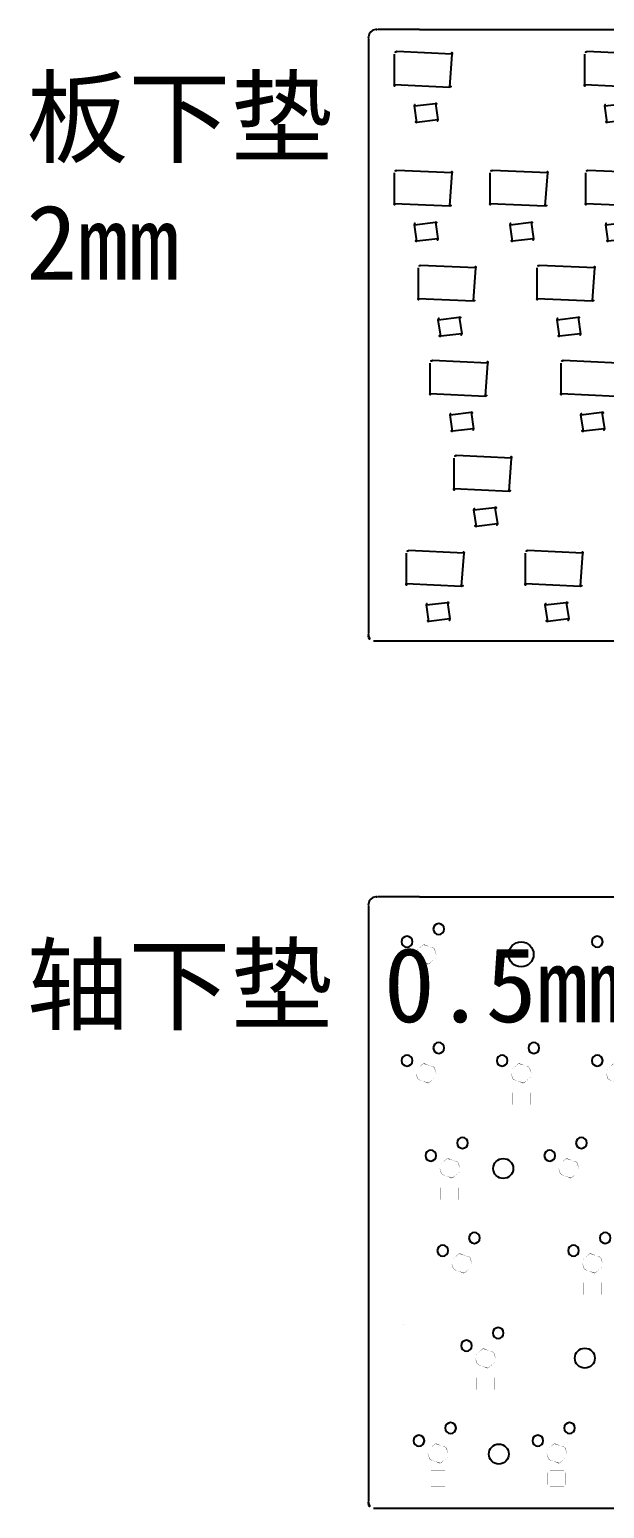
# Model space of a CAD drawing. Header units: millimetres. Extents: x 1963163760 to 1963164260, y 1135949646 to 1135950337.
# Drawn here: x 1963163759.7 to 1963163874.8, y 1135950041 to 1135950337.4 of the extents above; entities that cross this region are included whole.
import ezdxf

# ---------------------------------------------------------------- set-up
doc = ezdxf.new("R2010")
doc.units = ezdxf.units.MM
doc.styles.get("Standard").update_dxf_attribs({"font": 'arial.ttf'})

# ---------------------------------------------------------------- blocks, each defined once
blk = doc.blocks.new('*U8')
for points in [[(1.447802782058716, 5.334023237228394, 1), (3.632207155227661, 5.334023237228394, 1)], [(1.447802782058716, 5.334023237228394, 1), (3.632207155227661, 5.334023237228394, 1)], [(1.447802782058716, 5.334023237228394, 1), (3.632207155227661, 5.334023237228394, 1)], [(1.447802782058716, 5.334023237228394, 1), (3.632207155227661, 5.334023237228394, 1)], [(1.447802782058716, 5.334023237228394, 1), (3.632207155227661, 5.334023237228394, 1)], [(-4.902209758758545, 2.794018268585205, 1), (-2.7178053855896, 2.794018268585205, 1)], [(-4.902209758758545, 2.794018268585205, 1), (-2.7178053855896, 2.794018268585205, 1)], [(-4.902209758758545, 2.794018268585205, 1), (-2.7178053855896, 2.794018268585205, 1)], [(-4.902209758758545, 2.794018268585205, 1), (-2.7178053855896, 2.794018268585205, 1)], [(-4.902209758758545, 2.794018268585205, 1), (-2.7178053855896, 2.794018268585205, 1)]]:
    blk.add_lwpolyline(points, format="xyb", close=True)
at = {"const_width": 0.0254000508001016}
for points in [[(-5.930022954940796, 0.2540132999420166, 1), (-4.229997396469116, 0.2540132999420166), (-4.229997396469116, 0.2540132999420166, 1), (-5.930022954940796, 0.2540132999420166)], [(4.229997396469116, 0.2540132999420166, 1), (5.930022954940796, 0.2540132999420166), (5.930022954940796, 0.2540132999420166, 1), (4.229997396469116, 0.2540132999420166)]]:
    blk.add_lwpolyline(points, format="xyb", dxfattribs=at)
for points in [[(-2.032004117965698, 0.2540132999420166, 1), (2.032004117965698, 0.2540132999420166, 1)], [(1.799974679946899, -3.625717639923096, 0.4141931147168168), (1.400000095367432, -3.225717544555664), (1.400000095367432, -3.225920677185059), (-1.400000095367432, -3.225920677185059, 0.003953191348698989), (-1.406324625015259, -3.225768327713013), (-1.406324625015259, -3.225768327713013, 0.409589682062623), (-1.799999952316284, -3.625717639923096, 9.599310915453662e-05), (-1.799999952316284, -3.62556529045105), (-1.799999952316284, -3.625997066497803), (-1.799999952316284, -6.026047706604004, 0.4141931147168168), (-1.400000095367432, -6.426022291183472), (-1.400000095367432, -6.426022291183472), (1.400000095367432, -6.426022291183472), (1.400000095367432, -6.426225662231445, 0.4141931147168168), (1.799974679946899, -6.026225566864014)], [(1.799974679946899, -3.625717639923096, 0.4141931147168168), (1.400000095367432, -3.225717544555664), (1.400000095367432, -3.225920677185059), (-1.400000095367432, -3.225920677185059, 0.003953191348698989), (-1.406324625015259, -3.225768327713013), (-1.406324625015259, -3.225768327713013, 0.409589682062623), (-1.799999952316284, -3.625717639923096, 9.599310915453662e-05), (-1.799999952316284, -3.62556529045105), (-1.799999952316284, -3.625997066497803), (-1.799999952316284, -6.026047706604004, 0.4141931147168168), (-1.400000095367432, -6.426022291183472), (-1.400000095367432, -6.426022291183472), (1.400000095367432, -6.426022291183472), (1.400000095367432, -6.426225662231445, 0.4141931147168168), (1.799974679946899, -6.026225566864014)]]:
    blk.add_lwpolyline(points, format="xyb", close=True, dxfattribs=at)
blk = doc.blocks.new('*U9')
at = {"color": 0, "linetype": 'ByBlock', "lineweight": -2, "transparency": 16777216}
for p in [(0, 0), (19.05, 0), (38.1, 0), (57.15000000000001, 0), (76.2, 0), (95.25, 0), (114.3, 0), (133.35, 0), (152.4, 0), (171.45, 0), (190.5, 0), (209.55, 0), (228.6, 0)]:
    blk.add_blockref('*U8', p, dxfattribs=at)
blk = doc.blocks.new('*U10')
for points in [[(1.447802782058716, 5.334023237228394, 1), (3.632207155227661, 5.334023237228394, 1)], [(1.447802782058716, 5.334023237228394, 1), (3.632207155227661, 5.334023237228394, 1)], [(1.447802782058716, 5.334023237228394, 1), (3.632207155227661, 5.334023237228394, 1)], [(1.447802782058716, 5.334023237228394, 1), (3.632207155227661, 5.334023237228394, 1)], [(1.447802782058716, 5.334023237228394, 1), (3.632207155227661, 5.334023237228394, 1)], [(-4.902209758758545, 2.794018268585205, 1), (-2.7178053855896, 2.794018268585205, 1)], [(-4.902209758758545, 2.794018268585205, 1), (-2.7178053855896, 2.794018268585205, 1)], [(-4.902209758758545, 2.794018268585205, 1), (-2.7178053855896, 2.794018268585205, 1)], [(-4.902209758758545, 2.794018268585205, 1), (-2.7178053855896, 2.794018268585205, 1)], [(-4.902209758758545, 2.794018268585205, 1), (-2.7178053855896, 2.794018268585205, 1)]]:
    blk.add_lwpolyline(points, format="xyb", close=True)
at = {"const_width": 0.0254000508001016}
for points in [[(-5.930022954940796, 0.2540132999420166, 1), (-4.229997396469116, 0.2540132999420166), (-4.229997396469116, 0.2540132999420166, 1), (-5.930022954940796, 0.2540132999420166)], [(4.229997396469116, 0.2540132999420166, 1), (5.930022954940796, 0.2540132999420166), (5.930022954940796, 0.2540132999420166, 1), (4.229997396469116, 0.2540132999420166)]]:
    blk.add_lwpolyline(points, format="xyb", dxfattribs=at)
for points in [[(-2.032004117965698, 0.2540132999420166, 1), (2.032004117965698, 0.2540132999420166, 1)], [(1.799974679946899, -3.625717639923096, 0.4141931147168168), (1.400000095367432, -3.225717544555664), (1.400000095367432, -3.225920677185059), (-1.400000095367432, -3.225920677185059, 0.003953191348698989), (-1.406324625015259, -3.225768327713013), (-1.406324625015259, -3.225768327713013, 0.409589682062623), (-1.799999952316284, -3.625717639923096, 9.599310915453662e-05), (-1.799999952316284, -3.62556529045105), (-1.799999952316284, -3.625997066497803), (-1.799999952316284, -6.026047706604004, 0.4141931147168168), (-1.400000095367432, -6.426022291183472), (-1.400000095367432, -6.426022291183472), (1.400000095367432, -6.426022291183472), (1.400000095367432, -6.426225662231445, 0.4141931147168168), (1.799974679946899, -6.026225566864014)], [(1.799974679946899, -3.625717639923096, 0.4141931147168168), (1.400000095367432, -3.225717544555664), (1.400000095367432, -3.225920677185059), (-1.400000095367432, -3.225920677185059, 0.003953191348698989), (-1.406324625015259, -3.225768327713013), (-1.406324625015259, -3.225768327713013, 0.409589682062623), (-1.799999952316284, -3.625717639923096, 9.599310915453662e-05), (-1.799999952316284, -3.62556529045105), (-1.799999952316284, -3.625997066497803), (-1.799999952316284, -6.026047706604004, 0.4141931147168168), (-1.400000095367432, -6.426022291183472), (-1.400000095367432, -6.426022291183472), (1.400000095367432, -6.426022291183472), (1.400000095367432, -6.426225662231445, 0.4141931147168168), (1.799974679946899, -6.026225566864014)]]:
    blk.add_lwpolyline(points, format="xyb", close=True, dxfattribs=at)
blk = doc.blocks.new('*U11')
at = {"color": 0, "linetype": 'ByBlock', "lineweight": -2, "transparency": 16777216}
for p in [(0, 0), (19.05, 0), (38.1, 0), (57.15000000000001, 0), (76.2, 0), (95.25, 0), (114.3, 0), (133.35, 0), (152.4, 0), (171.45, 0), (190.5, 0), (209.55, 0)]:
    blk.add_blockref('*U10', p, dxfattribs=at)
blk = doc.blocks.new('*U12')
for points in [[(1.447802782058716, 5.334023237228394, 1), (3.632207155227661, 5.334023237228394, 1)], [(1.447802782058716, 5.334023237228394, 1), (3.632207155227661, 5.334023237228394, 1)], [(1.447802782058716, 5.334023237228394, 1), (3.632207155227661, 5.334023237228394, 1)], [(1.447802782058716, 5.334023237228394, 1), (3.632207155227661, 5.334023237228394, 1)], [(1.447802782058716, 5.334023237228394, 1), (3.632207155227661, 5.334023237228394, 1)], [(-4.902209758758545, 2.794018268585205, 1), (-2.7178053855896, 2.794018268585205, 1)], [(-4.902209758758545, 2.794018268585205, 1), (-2.7178053855896, 2.794018268585205, 1)], [(-4.902209758758545, 2.794018268585205, 1), (-2.7178053855896, 2.794018268585205, 1)], [(-4.902209758758545, 2.794018268585205, 1), (-2.7178053855896, 2.794018268585205, 1)], [(-4.902209758758545, 2.794018268585205, 1), (-2.7178053855896, 2.794018268585205, 1)]]:
    blk.add_lwpolyline(points, format="xyb", close=True)
at = {"const_width": 0.0254000508001016}
for points in [[(-5.930022954940796, 0.2540132999420166, 1), (-4.229997396469116, 0.2540132999420166), (-4.229997396469116, 0.2540132999420166, 1), (-5.930022954940796, 0.2540132999420166)], [(4.229997396469116, 0.2540132999420166, 1), (5.930022954940796, 0.2540132999420166), (5.930022954940796, 0.2540132999420166, 1), (4.229997396469116, 0.2540132999420166)]]:
    blk.add_lwpolyline(points, format="xyb", dxfattribs=at)
for points in [[(-2.032004117965698, 0.2540132999420166, 1), (2.032004117965698, 0.2540132999420166, 1)], [(1.799974679946899, -3.625717639923096, 0.4141931147168168), (1.400000095367432, -3.225717544555664), (1.400000095367432, -3.225920677185059), (-1.400000095367432, -3.225920677185059, 0.003953191348698989), (-1.406324625015259, -3.225768327713013), (-1.406324625015259, -3.225768327713013, 0.409589682062623), (-1.799999952316284, -3.625717639923096, 9.599310915453662e-05), (-1.799999952316284, -3.62556529045105), (-1.799999952316284, -3.625997066497803), (-1.799999952316284, -6.026047706604004, 0.4141931147168168), (-1.400000095367432, -6.426022291183472), (-1.400000095367432, -6.426022291183472), (1.400000095367432, -6.426022291183472), (1.400000095367432, -6.426225662231445, 0.4141931147168168), (1.799974679946899, -6.026225566864014)], [(1.799974679946899, -3.625717639923096, 0.4141931147168168), (1.400000095367432, -3.225717544555664), (1.400000095367432, -3.225920677185059), (-1.400000095367432, -3.225920677185059, 0.003953191348698989), (-1.406324625015259, -3.225768327713013), (-1.406324625015259, -3.225768327713013, 0.409589682062623), (-1.799999952316284, -3.625717639923096, 9.599310915453662e-05), (-1.799999952316284, -3.62556529045105), (-1.799999952316284, -3.625997066497803), (-1.799999952316284, -6.026047706604004, 0.4141931147168168), (-1.400000095367432, -6.426022291183472), (-1.400000095367432, -6.426022291183472), (1.400000095367432, -6.426022291183472), (1.400000095367432, -6.426225662231445, 0.4141931147168168), (1.799974679946899, -6.026225566864014)]]:
    blk.add_lwpolyline(points, format="xyb", close=True, dxfattribs=at)
blk = doc.blocks.new('*U13')
at = {"color": 0, "linetype": 'ByBlock', "lineweight": -2, "transparency": 16777216}
for p in [(0, 0), (19.05, 0), (38.1, 0), (57.15000000000001, 0), (76.2, 0), (95.25, 0), (114.3, 0), (133.35, 0), (152.4, 0), (171.45, 0), (190.5, 0)]:
    blk.add_blockref('*U12', p, dxfattribs=at)
blk = doc.blocks.new('*U145')
blk.add_line((-3.702046394348145, -0.02025294303894043), (-3.702046394348145, -0.02025294303894043))
for points in [[(-5.803720474243164, 6.591747045516968), (-5.803720474243164, 0.4797470569610596, 0.414213562373095), (-5.303720474243164, -0.02025294303894043), (5.303720474243164, -0.02025294303894043, 0.414213562373095), (5.803720474243164, 0.4797470569610596), (5.803720474243164, 6.591747045516968, 0.414213562373095), (5.303720474243164, 7.091747045516968), (-5.303720474243164, 7.091747045516968, 0.414213562373095)], [(-1.248896598815918, -7.091747283935547, -0.414213562373095), (-1.748896598815918, -6.591747283935547), (-1.748896598815918, -3.781747102737427, -0.414213562373095), (-1.248896598815918, -3.281747102737427), (2.451735734939575, -3.281747102737427, -0.414213562373095), (2.951735734939575, -3.781747102737427), (2.951735734939575, -6.591747283935547, -0.414213562373095), (2.451735734939575, -7.091747283935547)]]:
    blk.add_lwpolyline(points, format="xyb", close=True)
blk = doc.blocks.new('*U146')
at = {"color": 0, "linetype": 'ByBlock', "lineweight": -2, "transparency": 16777216}
for p in [(0, 0), (19.15, 0), (38.3, 0), (57.45, 0), (76.6, 0), (95.75, 0), (114.9, 0), (134.05, 0), (153.2, 0), (172.35, 0), (191.5, 0), (210.65, 0), (229.8, 0)]:
    blk.add_blockref('*U145', p, dxfattribs=at)
blk = doc.blocks.new('*U147')
blk.add_line((-3.702046394348145, -0.02025294303894043), (-3.702046394348145, -0.02025294303894043))
for points in [[(-5.803720474243164, 6.591747045516968), (-5.803720474243164, 0.4797470569610596, 0.414213562373095), (-5.303720474243164, -0.02025294303894043), (5.303720474243164, -0.02025294303894043, 0.414213562373095), (5.803720474243164, 0.4797470569610596), (5.803720474243164, 6.591747045516968, 0.414213562373095), (5.303720474243164, 7.091747045516968), (-5.303720474243164, 7.091747045516968, 0.414213562373095)], [(-1.248896598815918, -7.091747283935547, -0.414213562373095), (-1.748896598815918, -6.591747283935547), (-1.748896598815918, -3.781747102737427, -0.414213562373095), (-1.248896598815918, -3.281747102737427), (2.451735734939575, -3.281747102737427, -0.414213562373095), (2.951735734939575, -3.781747102737427), (2.951735734939575, -6.591747283935547, -0.414213562373095), (2.451735734939575, -7.091747283935547)]]:
    blk.add_lwpolyline(points, format="xyb", close=True)
blk = doc.blocks.new('*U148')
at = {"color": 0, "linetype": 'ByBlock', "lineweight": -2, "transparency": 16777216}
for p in [(0, 0), (19.05, 0), (38.1, 0), (57.15000000000001, 0), (76.2, 0), (95.25, 0), (114.3, 0), (133.35, 0), (152.4, 0), (171.45, 0), (190.5, 0), (209.55, 0)]:
    blk.add_blockref('*U147', p, dxfattribs=at)
blk = doc.blocks.new('*U149')
blk.add_line((-3.702046394348145, -0.02025270462036133), (-3.702046394348145, -0.02025270462036133))
for points in [[(-5.803720474243164, 6.591747283935547), (-5.803720474243164, 0.4797472953796387, 0.414213562373095), (-5.303720474243164, -0.02025270462036133), (5.303720474243164, -0.02025270462036133, 0.414213562373095), (5.803720474243164, 0.4797472953796387), (5.803720474243164, 6.591747283935547, 0.414213562373095), (5.303720474243164, 7.091747283935547), (-5.303720474243164, 7.091747283935547, 0.414213562373095)], [(-1.248896598815918, -7.091747045516968, -0.414213562373095), (-1.748896598815918, -6.591747045516968), (-1.748896598815918, -3.781746864318848, -0.414213562373095), (-1.248896598815918, -3.281746864318848), (2.451735734939575, -3.281746864318848, -0.414213562373095), (2.951735734939575, -3.781746864318848), (2.951735734939575, -6.591747045516968, -0.414213562373095), (2.451735734939575, -7.091747045516968)]]:
    blk.add_lwpolyline(points, format="xyb", close=True)
blk = doc.blocks.new('*U150')
at = {"color": 0, "linetype": 'ByBlock', "lineweight": -2, "transparency": 16777216}
for p in [(0, 0), (19.05, 0), (38.1, 0), (57.15000000000001, 0), (76.2, 0), (95.25, 0), (114.3, 0), (133.35, 0), (152.4, 0), (171.45, 0), (190.5, 0)]:
    blk.add_blockref('*U149', p, dxfattribs=at)
blk = doc.blocks.new('*U153')
blk.add_line((-3.702046394348145, -0.02025294303894043), (-3.702046394348145, -0.02025294303894043))
for points in [[(-5.803720474243164, 6.591747045516968), (-5.803720474243164, 0.4797470569610596, 0.414213562373095), (-5.303720474243164, -0.02025294303894043), (5.303720474243164, -0.02025294303894043, 0.414213562373095), (5.803720474243164, 0.4797470569610596), (5.803720474243164, 6.591747045516968, 0.414213562373095), (5.303720474243164, 7.091747045516968), (-5.303720474243164, 7.091747045516968, 0.414213562373095)], [(-1.248896598815918, -7.091747283935547, -0.414213562373095), (-1.748896598815918, -6.591747283935547), (-1.748896598815918, -3.781747102737427, -0.414213562373095), (-1.248896598815918, -3.281747102737427), (2.451735734939575, -3.281747102737427, -0.414213562373095), (2.951735734939575, -3.781747102737427), (2.951735734939575, -6.591747283935547, -0.414213562373095), (2.451735734939575, -7.091747283935547)]]:
    blk.add_lwpolyline(points, format="xyb", close=True)
blk = doc.blocks.new('*U154')
at = {"color": 0, "linetype": 'ByBlock', "lineweight": -2, "transparency": 16777216}
for p in [(0, 0), (19.05, 0), (38.1, 0), (57.15000000000001, 0)]:
    blk.add_blockref('*U153', p, dxfattribs=at)

msp = doc.modelspace()

# ---------------------------------------------------------------- linework, layer by layer
for p, q in [((1963163837.761449, 1135950337.393782), (1963163829.412175, 1135950337.393194)), ((1963163827.52567, 1135950335.349249), (1963163827.525426, 1135950334.940878)), ((1963163827.525426, 1135950334.940878), (1963163827.525426, 1135950334.532507)), ((1963163827.525426, 1135950334.532507), (1963163827.525792, 1135950329.495855)), ((1963163827.525822, 1135950335.485373), (1963163827.52567, 1135950335.349249)), ((1963163827.525731, 1135950335.621496), (1963163827.525822, 1135950335.485373)), ((1963163827.525792, 1135950329.495855), (1963163827.525853, 1135950324.459219)), ((1963163834.780201, 1135950325.868678), (1963163834.780201, 1135950325.868678)), ((1963163827.525853, 1135950324.459219), (1963163827.525792, 1135950271.370359)), ((1963163839.542736, 1135950283.006118), (1963163839.542736, 1135950283.006118)), ((1963163827.525792, 1135950271.370359), (1963163827.526036, 1135950218.2815)), ((1963163841.925235, 1135950263.956054), (1963163841.925235, 1135950263.956054)), ((1963163846.68777, 1135950244.906041), (1963163846.68777, 1135950244.906041)), ((1963163837.162751, 1135950225.856004), (1963163837.162751, 1135950225.856004)), ((1963163860.975273, 1135950225.855978), (1963163860.975273, 1135950225.855978)), ((1963163827.526036, 1135950218.2815), (1963163827.526097, 1135950217.464758)), ((1963163827.526097, 1135950217.464758), (1963163827.526402, 1135950216.648016)), ((1963163827.526402, 1135950216.648016), (1963163827.526494, 1135950216.37578)), ((1963163837.761449, 1135950163.57878), (1963163829.412175, 1135950163.578192)), ((1963163827.52567, 1135950161.534247), (1963163827.525426, 1135950161.125876)), ((1963163827.525426, 1135950161.125876), (1963163827.525426, 1135950160.717505)), ((1963163827.525426, 1135950160.717505), (1963163827.525792, 1135950155.680854)), ((1963163827.525822, 1135950161.670371), (1963163827.52567, 1135950161.534247)), ((1963163827.525731, 1135950161.806494), (1963163827.525822, 1135950161.670371)), ((1963163827.525792, 1135950155.680854), (1963163827.525853, 1135950150.644217)), ((1963163827.525853, 1135950150.644217), (1963163827.525792, 1135950097.555358)), ((1963163827.525792, 1135950097.555358), (1963163827.526036, 1135950044.466498)), ((1963163834.480637, 1135950077.796774), (1963163834.480637, 1135950077.796774)), ((1963163827.526036, 1135950044.466498), (1963163827.526097, 1135950043.649756)), ((1963163827.526097, 1135950043.649756), (1963163827.526402, 1135950042.833014)), ((1963163827.526402, 1135950042.833014), (1963163827.526494, 1135950042.560778))]:
    msp.add_line(p, q)
at = {"linetype": 'ByBlock'}
for p, q in [((1963163837.761449, 1135950337.393782), (1963164174.191808, 1135950337.393724)), ((1963163904.064454, 1135950214.836864), (1963163828.526768, 1135950214.836864)), ((1963163837.761449, 1135950163.57878), (1963164174.191808, 1135950163.578723)), ((1963163904.064454, 1135950041.021862), (1963163828.526768, 1135950041.021862))]:
    msp.add_line(p, q, dxfattribs=at)
for points in [[(1963163832.678527, 1135950332.480678), (1963163832.678527, 1135950326.368678, 0.414213562373095), (1963163833.178527, 1135950325.868678), (1963163843.785968, 1135950325.868678, 0.414213562373095), (1963163844.285968, 1135950326.368678), (1963163844.285968, 1135950332.480678, 0.414213562373095), (1963163843.785968, 1135950332.980678), (1963163833.178527, 1135950332.980678, 0.414213562373095)], [(1963163837.233351, 1135950318.797184, -0.414213562373095), (1963163836.733351, 1135950319.297184), (1963163836.733351, 1135950322.107184, -0.414213562373095), (1963163837.233351, 1135950322.607184), (1963163840.933983, 1135950322.607184, -0.414213562373095), (1963163841.433983, 1135950322.107184), (1963163841.433983, 1135950319.297184, -0.414213562373095), (1963163840.933983, 1135950318.797184)], [(1963163837.441062, 1135950289.618118), (1963163837.441062, 1135950283.506118, 0.414213562373095), (1963163837.941062, 1135950283.006118), (1963163848.548503, 1135950283.006118, 0.414213562373095), (1963163849.048503, 1135950283.506118), (1963163849.048503, 1135950289.618118, 0.414213562373095), (1963163848.548503, 1135950290.118118), (1963163837.941062, 1135950290.118118, 0.414213562373095)], [(1963163841.995886, 1135950275.934623, -0.414213562373095), (1963163841.495886, 1135950276.434623), (1963163841.495886, 1135950279.244623, -0.414213562373095), (1963163841.995886, 1135950279.744623), (1963163845.696518, 1135950279.744623, -0.414213562373095), (1963163846.196518, 1135950279.244623), (1963163846.196518, 1135950276.434623, -0.414213562373095), (1963163845.696518, 1135950275.934623)], [(1963163839.823561, 1135950270.568054), (1963163839.823561, 1135950264.456054, 0.414213562373095), (1963163840.323561, 1135950263.956054), (1963163850.931002, 1135950263.956054, 0.414213562373095), (1963163851.431002, 1135950264.456054), (1963163851.431002, 1135950270.568054, 0.414213562373095), (1963163850.931002, 1135950271.068054), (1963163840.323561, 1135950271.068054, 0.414213562373095)], [(1963163844.378385, 1135950256.88456, -0.414213562373095), (1963163843.878385, 1135950257.38456), (1963163843.878385, 1135950260.19456, -0.414213562373095), (1963163844.378385, 1135950260.69456), (1963163848.079017, 1135950260.69456, -0.414213562373095), (1963163848.579017, 1135950260.19456), (1963163848.579017, 1135950257.38456, -0.414213562373095), (1963163848.079017, 1135950256.88456)], [(1963163844.586096, 1135950251.518041), (1963163844.586096, 1135950245.406041, 0.414213562373095), (1963163845.086096, 1135950244.906041), (1963163855.693537, 1135950244.906041, 0.414213562373095), (1963163856.193537, 1135950245.406041), (1963163856.193537, 1135950251.518041, 0.414213562373095), (1963163855.693537, 1135950252.018041), (1963163845.086096, 1135950252.018041, 0.414213562373095)], [(1963163849.14092, 1135950237.834547, -0.414213562373095), (1963163848.64092, 1135950238.334547), (1963163848.64092, 1135950241.144547, -0.414213562373095), (1963163849.14092, 1135950241.644547), (1963163852.841552, 1135950241.644547, -0.414213562373095), (1963163853.341552, 1135950241.144547), (1963163853.341552, 1135950238.334547, -0.414213562373095), (1963163852.841552, 1135950237.834547)], [(1963163835.061077, 1135950232.468004), (1963163835.061077, 1135950226.356004, 0.414213562373095), (1963163835.561077, 1135950225.856004), (1963163846.168518, 1135950225.856004, 0.414213562373095), (1963163846.668518, 1135950226.356004), (1963163846.668518, 1135950232.468004, 0.414213562373095), (1963163846.168518, 1135950232.968004), (1963163835.561077, 1135950232.968004, 0.414213562373095)], [(1963163858.873599, 1135950232.467978), (1963163858.873599, 1135950226.355978, 0.414213562373095), (1963163859.373599, 1135950225.855978), (1963163869.98104, 1135950225.855978, 0.414213562373095), (1963163870.48104, 1135950226.355978), (1963163870.48104, 1135950232.467978, 0.414213562373095), (1963163869.98104, 1135950232.967978), (1963163859.373599, 1135950232.967978, 0.414213562373095)], [(1963163839.615901, 1135950218.784509, -0.414213562373095), (1963163839.115901, 1135950219.284509), (1963163839.115901, 1135950222.094509, -0.414213562373095), (1963163839.615901, 1135950222.594509), (1963163843.316533, 1135950222.594509, -0.414213562373095), (1963163843.816533, 1135950222.094509), (1963163843.816533, 1135950219.284509, -0.414213562373095), (1963163843.316533, 1135950218.784509)], [(1963163863.428423, 1135950218.784484, -0.414213562373095), (1963163862.928423, 1135950219.284484), (1963163862.928423, 1135950222.094484, -0.414213562373095), (1963163863.428423, 1135950222.594484), (1963163867.129056, 1135950222.594484, -0.414213562373095), (1963163867.629056, 1135950222.094484), (1963163867.629056, 1135950219.284484, -0.414213562373095), (1963163867.129056, 1135950218.784484)], [(1963163834.148373, 1135950154.593707, 1), (1963163836.332778, 1135950154.593707, 1)], [(1963163834.148373, 1135950154.593707, 1), (1963163836.332778, 1135950154.593707, 1)], [(1963163834.148373, 1135950154.593707, 1), (1963163836.332778, 1135950154.593707, 1)], [(1963163834.148373, 1135950154.593707, 1), (1963163836.332778, 1135950154.593707, 1)], [(1963163834.148373, 1135950154.593707, 1), (1963163836.332778, 1135950154.593707, 1)], [(1963163872.24845, 1135950154.593707, 1), (1963163874.432854, 1135950154.593707, 1)], [(1963163872.24845, 1135950154.593707, 1), (1963163874.432854, 1135950154.593707, 1)], [(1963163872.24845, 1135950154.593707, 1), (1963163874.432854, 1135950154.593707, 1)], [(1963163872.24845, 1135950154.593707, 1), (1963163874.432854, 1135950154.593707, 1)], [(1963163872.24845, 1135950154.593707, 1), (1963163874.432854, 1135950154.593707, 1)], [(1963163845.260895, 1135950114.271126, 1), (1963163847.4453, 1135950114.271126, 1)], [(1963163845.260895, 1135950114.271126, 1), (1963163847.4453, 1135950114.271126, 1)], [(1963163845.260895, 1135950114.271126, 1), (1963163847.4453, 1135950114.271126, 1)], [(1963163845.260895, 1135950114.271126, 1), (1963163847.4453, 1135950114.271126, 1)], [(1963163845.260895, 1135950114.271126, 1), (1963163847.4453, 1135950114.271126, 1)], [(1963163838.910883, 1135950111.731121, 1), (1963163841.095287, 1135950111.731121, 1)], [(1963163838.910883, 1135950111.731121, 1), (1963163841.095287, 1135950111.731121, 1)], [(1963163838.910883, 1135950111.731121, 1), (1963163841.095287, 1135950111.731121, 1)], [(1963163838.910883, 1135950111.731121, 1), (1963163841.095287, 1135950111.731121, 1)], [(1963163838.910883, 1135950111.731121, 1), (1963163841.095287, 1135950111.731121, 1)], [(1963163847.64342, 1135950095.221088, 1), (1963163849.827825, 1135950095.221088, 1)], [(1963163847.64342, 1135950095.221088, 1), (1963163849.827825, 1135950095.221088, 1)], [(1963163847.64342, 1135950095.221088, 1), (1963163849.827825, 1135950095.221088, 1)], [(1963163847.64342, 1135950095.221088, 1), (1963163849.827825, 1135950095.221088, 1)], [(1963163847.64342, 1135950095.221088, 1), (1963163849.827825, 1135950095.221088, 1)], [(1963163841.293408, 1135950092.681083, 1), (1963163843.477812, 1135950092.681083, 1)], [(1963163841.293408, 1135950092.681083, 1), (1963163843.477812, 1135950092.681083, 1)], [(1963163841.293408, 1135950092.681083, 1), (1963163843.477812, 1135950092.681083, 1)], [(1963163841.293408, 1135950092.681083, 1), (1963163843.477812, 1135950092.681083, 1)], [(1963163841.293408, 1135950092.681083, 1), (1963163843.477812, 1135950092.681083, 1)], [(1963163852.40593, 1135950076.171049, 1), (1963163854.590334, 1135950076.171049, 1)], [(1963163852.40593, 1135950076.171049, 1), (1963163854.590334, 1135950076.171049, 1)], [(1963163852.40593, 1135950076.171049, 1), (1963163854.590334, 1135950076.171049, 1)], [(1963163852.40593, 1135950076.171049, 1), (1963163854.590334, 1135950076.171049, 1)], [(1963163852.40593, 1135950076.171049, 1), (1963163854.590334, 1135950076.171049, 1)], [(1963163846.055917, 1135950073.631044, 1), (1963163848.240321, 1135950073.631044, 1)], [(1963163846.055917, 1135950073.631044, 1), (1963163848.240321, 1135950073.631044, 1)], [(1963163846.055917, 1135950073.631044, 1), (1963163848.240321, 1135950073.631044, 1)], [(1963163846.055917, 1135950073.631044, 1), (1963163848.240321, 1135950073.631044, 1)], [(1963163846.055917, 1135950073.631044, 1), (1963163848.240321, 1135950073.631044, 1)], [(1963163836.530898, 1135950054.581006, 1), (1963163838.715302, 1135950054.581006, 1)], [(1963163836.530898, 1135950054.581006, 1), (1963163838.715302, 1135950054.581006, 1)], [(1963163836.530898, 1135950054.581006, 1), (1963163838.715302, 1135950054.581006, 1)], [(1963163836.530898, 1135950054.581006, 1), (1963163838.715302, 1135950054.581006, 1)], [(1963163836.530898, 1135950054.581006, 1), (1963163838.715302, 1135950054.581006, 1)], [(1963163842.880911, 1135950057.121011, 1), (1963163845.065315, 1135950057.121011, 1)], [(1963163842.880911, 1135950057.121011, 1), (1963163845.065315, 1135950057.121011, 1)], [(1963163842.880911, 1135950057.121011, 1), (1963163845.065315, 1135950057.121011, 1)], [(1963163842.880911, 1135950057.121011, 1), (1963163845.065315, 1135950057.121011, 1)], [(1963163842.880911, 1135950057.121011, 1), (1963163845.065315, 1135950057.121011, 1)], [(1963163860.343446, 1135950054.581006, 1), (1963163862.52785, 1135950054.581006, 1)], [(1963163860.343446, 1135950054.581006, 1), (1963163862.52785, 1135950054.581006, 1)], [(1963163860.343446, 1135950054.581006, 1), (1963163862.52785, 1135950054.581006, 1)], [(1963163860.343446, 1135950054.581006, 1), (1963163862.52785, 1135950054.581006, 1)], [(1963163860.343446, 1135950054.581006, 1), (1963163862.52785, 1135950054.581006, 1)], [(1963163866.693458, 1135950057.121011, 1), (1963163868.877863, 1135950057.121011, 1)], [(1963163866.693458, 1135950057.121011, 1), (1963163868.877863, 1135950057.121011, 1)], [(1963163866.693458, 1135950057.121011, 1), (1963163868.877863, 1135950057.121011, 1)], [(1963163866.693458, 1135950057.121011, 1), (1963163868.877863, 1135950057.121011, 1)], [(1963163866.693458, 1135950057.121011, 1), (1963163868.877863, 1135950057.121011, 1)]]:
    msp.add_lwpolyline(points, format="xyb", close=True)
msp.add_lwpolyline([(1963163840.498386, 1135950157.133712, 1), (1963163842.68279, 1135950157.133712), (1963163842.68279, 1135950157.133712, 1), (1963163840.498386, 1135950157.133712)], format="xyb")
msp.add_lwpolyline([(1963163840.498386, 1135950157.133712, 1), (1963163842.68279, 1135950157.133712), (1963163842.68279, 1135950157.133712, 1), (1963163840.498386, 1135950157.133712)], format="xyb")
msp.add_lwpolyline([(1963163840.498386, 1135950157.133712, 1), (1963163842.68279, 1135950157.133712), (1963163842.68279, 1135950157.133712, 1), (1963163840.498386, 1135950157.133712)], format="xyb")
msp.add_lwpolyline([(1963163840.498386, 1135950157.133712, 1), (1963163842.68279, 1135950157.133712), (1963163842.68279, 1135950157.133712, 1), (1963163840.498386, 1135950157.133712)], format="xyb")
msp.add_lwpolyline([(1963163840.498386, 1135950157.133712, 1), (1963163842.68279, 1135950157.133712), (1963163842.68279, 1135950157.133712, 1), (1963163840.498386, 1135950157.133712)], format="xyb")
at = {"const_width": 0.0254000508001016}
for points in [[(1963163837.018579, 1135950152.053702, 1), (1963163841.082587, 1135950152.053702, 1)], [(1963163839.707556, 1135950148.173971, 0.4141931147168168), (1963163839.307581, 1135950148.573971), (1963163839.307581, 1135950148.573768), (1963163836.507581, 1135950148.573768, 0.003953191348698989), (1963163836.501256, 1135950148.57392), (1963163836.501256, 1135950148.57392, 0.409589682062623), (1963163836.107581, 1135950148.173971), (1963163836.107581, 1135950148.173971, 9.599310915453662e-05), (1963163836.107581, 1135950148.174123), (1963163836.107581, 1135950148.174123), (1963163836.107581, 1135950148.173691), (1963163836.107581, 1135950145.773641, 0.4141931147168168), (1963163836.507581, 1135950145.373666), (1963163836.507581, 1135950145.373666), (1963163839.307581, 1135950145.373666), (1963163839.307581, 1135950145.373463, 0.4141931147168168), (1963163839.707556, 1135950145.773463)], [(1963163839.707556, 1135950148.173971, 0.4141931147168168), (1963163839.307581, 1135950148.573971), (1963163839.307581, 1135950148.573768), (1963163836.507581, 1135950148.573768, 0.003953191348698989), (1963163836.501256, 1135950148.57392), (1963163836.501256, 1135950148.57392, 0.409589682062623), (1963163836.107581, 1135950148.173971), (1963163836.107581, 1135950148.173971, 9.599310915453662e-05), (1963163836.107581, 1135950148.174123), (1963163836.107581, 1135950148.174123), (1963163836.107581, 1135950148.173691), (1963163836.107581, 1135950145.773641, 0.4141931147168168), (1963163836.507581, 1135950145.373666), (1963163836.507581, 1135950145.373666), (1963163839.307581, 1135950145.373666), (1963163839.307581, 1135950145.373463, 0.4141931147168168), (1963163839.707556, 1135950145.773463)], [(1963163841.781089, 1135950109.191116, 1), (1963163845.845097, 1135950109.191116, 1)], [(1963163845.613067, 1135950105.311385, 0.4141931147168168), (1963163845.213093, 1135950105.711385), (1963163845.213093, 1135950105.711182), (1963163842.413093, 1135950105.711182, 0.003953191348698989), (1963163842.406768, 1135950105.711334), (1963163842.406768, 1135950105.711334, 0.409589682062623), (1963163842.013093, 1135950105.311385, 9.599310915453662e-05), (1963163842.013093, 1135950105.311537), (1963163842.013093, 1135950105.311105), (1963163842.013093, 1135950102.911055, 0.4141931147168168), (1963163842.413093, 1135950102.51108), (1963163842.413093, 1135950102.51108), (1963163845.213093, 1135950102.51108), (1963163845.213093, 1135950102.510877, 0.4141931147168168), (1963163845.613067, 1135950102.910877)], [(1963163845.613067, 1135950105.311385, 0.4141931147168168), (1963163845.213093, 1135950105.711385), (1963163845.213093, 1135950105.711182), (1963163842.413093, 1135950105.711182, 0.003953191348698989), (1963163842.406768, 1135950105.711334), (1963163842.406768, 1135950105.711334, 0.409589682062623), (1963163842.013093, 1135950105.311385, 9.599310915453662e-05), (1963163842.013093, 1135950105.311537), (1963163842.013093, 1135950105.311105), (1963163842.013093, 1135950102.911055, 0.4141931147168168), (1963163842.413093, 1135950102.51108), (1963163842.413093, 1135950102.51108), (1963163845.213093, 1135950102.51108), (1963163845.213093, 1135950102.510877, 0.4141931147168168), (1963163845.613067, 1135950102.910877)], [(1963163844.163613, 1135950090.141078, 1), (1963163848.227622, 1135950090.141078, 1)], [(1963163847.995592, 1135950086.261347, 0.4141931147168168), (1963163847.595618, 1135950086.661347), (1963163847.595618, 1135950086.661144), (1963163844.795617, 1135950086.661144, 0.003953191348698989), (1963163844.789293, 1135950086.661296), (1963163844.789293, 1135950086.661296, 0.409589682062623), (1963163844.395617, 1135950086.261347, 9.599310915453662e-05), (1963163844.395617, 1135950086.261499), (1963163844.395617, 1135950086.261067), (1963163844.395617, 1135950083.861017, 0.4141931147168168), (1963163844.795617, 1135950083.461042), (1963163844.795617, 1135950083.461042), (1963163847.595618, 1135950083.461042), (1963163847.595618, 1135950083.460839, 0.4141931147168168), (1963163847.995592, 1135950083.860839)], [(1963163847.995592, 1135950086.261347, 0.4141931147168168), (1963163847.595618, 1135950086.661347), (1963163847.595618, 1135950086.661144), (1963163844.795617, 1135950086.661144, 0.003953191348698989), (1963163844.789293, 1135950086.661296), (1963163844.789293, 1135950086.661296, 0.409589682062623), (1963163844.395617, 1135950086.261347, 9.599310915453662e-05), (1963163844.395617, 1135950086.261499), (1963163844.395617, 1135950086.261067), (1963163844.395617, 1135950083.861017, 0.4141931147168168), (1963163844.795617, 1135950083.461042), (1963163844.795617, 1135950083.461042), (1963163847.595618, 1135950083.461042), (1963163847.595618, 1135950083.460839, 0.4141931147168168), (1963163847.995592, 1135950083.860839)], [(1963163848.926123, 1135950071.091039, 1), (1963163852.990131, 1135950071.091039, 1)], [(1963163852.758101, 1135950067.211308, 0.4141931147168168), (1963163852.358127, 1135950067.611309), (1963163852.358127, 1135950067.611105), (1963163849.558127, 1135950067.611105, 0.003953191348698989), (1963163849.551802, 1135950067.611258), (1963163849.551802, 1135950067.611258, 0.409589682062623), (1963163849.158127, 1135950067.211308, 9.599310915453662e-05), (1963163849.158127, 1135950067.211461), (1963163849.158127, 1135950067.211029), (1963163849.158127, 1135950064.810978, 0.4141931147168168), (1963163849.558127, 1135950064.411004), (1963163849.558127, 1135950064.411004), (1963163852.358127, 1135950064.411004), (1963163852.358127, 1135950064.4108, 0.4141931147168168), (1963163852.758101, 1135950064.810801)], [(1963163852.758101, 1135950067.211308, 0.4141931147168168), (1963163852.358127, 1135950067.611309), (1963163852.358127, 1135950067.611105), (1963163849.558127, 1135950067.611105, 0.003953191348698989), (1963163849.551802, 1135950067.611258), (1963163849.551802, 1135950067.611258, 0.409589682062623), (1963163849.158127, 1135950067.211308, 9.599310915453662e-05), (1963163849.158127, 1135950067.211461), (1963163849.158127, 1135950067.211029), (1963163849.158127, 1135950064.810978, 0.4141931147168168), (1963163849.558127, 1135950064.411004), (1963163849.558127, 1135950064.411004), (1963163852.358127, 1135950064.411004), (1963163852.358127, 1135950064.4108, 0.4141931147168168), (1963163852.758101, 1135950064.810801)], [(1963163839.401104, 1135950052.041001, 1), (1963163843.465112, 1135950052.041001, 1)], [(1963163863.213651, 1135950052.041001, 1), (1963163867.27766, 1135950052.041001, 1)], [(1963163843.233083, 1135950048.16127, 0.4141931147168168), (1963163842.833108, 1135950048.56127), (1963163842.833108, 1135950048.561067), (1963163840.033108, 1135950048.561067, 0.003953191348698989), (1963163840.026783, 1135950048.56122), (1963163840.026783, 1135950048.56122, 0.409589682062623), (1963163839.633108, 1135950048.16127, 9.599310915453662e-05), (1963163839.633108, 1135950048.161423), (1963163839.633108, 1135950048.160991), (1963163839.633108, 1135950045.76094, 0.4141931147168168), (1963163840.033108, 1135950045.360966), (1963163840.033108, 1135950045.360966), (1963163842.833108, 1135950045.360966), (1963163842.833108, 1135950045.360762, 0.4141931147168168), (1963163843.233083, 1135950045.760762)], [(1963163843.233083, 1135950048.16127, 0.4141931147168168), (1963163842.833108, 1135950048.56127), (1963163842.833108, 1135950048.561067), (1963163840.033108, 1135950048.561067, 0.003953191348698989), (1963163840.026783, 1135950048.56122), (1963163840.026783, 1135950048.56122, 0.409589682062623), (1963163839.633108, 1135950048.16127, 9.599310915453662e-05), (1963163839.633108, 1135950048.161423), (1963163839.633108, 1135950048.160991), (1963163839.633108, 1135950045.76094, 0.4141931147168168), (1963163840.033108, 1135950045.360966), (1963163840.033108, 1135950045.360966), (1963163842.833108, 1135950045.360966), (1963163842.833108, 1135950045.360762, 0.4141931147168168), (1963163843.233083, 1135950045.760762)], [(1963163867.04563, 1135950048.16127, 0.4141931147168168), (1963163866.645656, 1135950048.56127), (1963163866.645656, 1135950048.561067), (1963163863.845655, 1135950048.561067, 0.003953191348698989), (1963163863.839331, 1135950048.56122), (1963163863.839331, 1135950048.56122, 0.409589682062623), (1963163863.445656, 1135950048.16127, 9.599310915453662e-05), (1963163863.445656, 1135950048.161423), (1963163863.445656, 1135950048.160991), (1963163863.445656, 1135950045.76094, 0.4141931147168168), (1963163863.845655, 1135950045.360966), (1963163863.845655, 1135950045.360966), (1963163866.645656, 1135950045.360966), (1963163866.645656, 1135950045.360762, 0.4141931147168168), (1963163867.04563, 1135950045.760762)], [(1963163867.04563, 1135950048.16127, 0.4141931147168168), (1963163866.645656, 1135950048.56127), (1963163866.645656, 1135950048.561067), (1963163863.845655, 1135950048.561067, 0.003953191348698989), (1963163863.839331, 1135950048.56122), (1963163863.839331, 1135950048.56122, 0.409589682062623), (1963163863.445656, 1135950048.16127, 9.599310915453662e-05), (1963163863.445656, 1135950048.161423), (1963163863.445656, 1135950048.160991), (1963163863.445656, 1135950045.76094, 0.4141931147168168), (1963163863.845655, 1135950045.360966), (1963163863.845655, 1135950045.360966), (1963163866.645656, 1135950045.360966), (1963163866.645656, 1135950045.360762, 0.4141931147168168), (1963163867.04563, 1135950045.760762)]]:
    msp.add_lwpolyline(points, format="xyb", close=True, dxfattribs=at)
for points in [[(1963163871.220636, 1135950152.053702, 1), (1963163872.920662, 1135950152.053702), (1963163872.920662, 1135950152.053702, 1), (1963163871.220636, 1135950152.053702)], [(1963163837.88307, 1135950109.191116, 1), (1963163839.583095, 1135950109.191116), (1963163839.583095, 1135950109.191116, 1), (1963163837.88307, 1135950109.191116)], [(1963163848.04309, 1135950109.191116, 1), (1963163849.743116, 1135950109.191116), (1963163849.743116, 1135950109.191116, 1), (1963163848.04309, 1135950109.191116)], [(1963163840.265594, 1135950090.141078, 1), (1963163841.96562, 1135950090.141078), (1963163841.96562, 1135950090.141078, 1), (1963163840.265594, 1135950090.141078)], [(1963163850.425615, 1135950090.141078, 1), (1963163852.12564, 1135950090.141078), (1963163852.12564, 1135950090.141078, 1), (1963163850.425615, 1135950090.141078)], [(1963163845.028104, 1135950071.091039, 1), (1963163846.728129, 1135950071.091039), (1963163846.728129, 1135950071.091039, 1), (1963163845.028104, 1135950071.091039)], [(1963163855.188124, 1135950071.091039, 1), (1963163856.88815, 1135950071.091039), (1963163856.88815, 1135950071.091039, 1), (1963163855.188124, 1135950071.091039)], [(1963163835.503085, 1135950052.041001, 1), (1963163837.20311, 1135950052.041001), (1963163837.20311, 1135950052.041001, 1), (1963163835.503085, 1135950052.041001)], [(1963163845.663105, 1135950052.041001, 1), (1963163847.363131, 1135950052.041001), (1963163847.363131, 1135950052.041001, 1), (1963163845.663105, 1135950052.041001)], [(1963163859.315633, 1135950052.041001, 1), (1963163861.015658, 1135950052.041001), (1963163861.015658, 1135950052.041001, 1), (1963163859.315633, 1135950052.041001)], [(1963163869.475653, 1135950052.041001, 1), (1963163871.175678, 1135950052.041001), (1963163871.175678, 1135950052.041001, 1), (1963163869.475653, 1135950052.041001)]]:
    msp.add_lwpolyline(points, format="xyb", dxfattribs=at)
at = {"linetype": 'ByBlock'}
msp.add_circle((1963163858.099156, 1135950152.053183), 2.5, dxfattribs=at)
for centre in [(1963163854.516643, 1135950109.140661), (1963163870.848876, 1135950071.142185), (1963163853.627642, 1135950051.914346)]:
    msp.add_circle(centre, 2)
for centre, radius, start, end in [((1963163829.021252, 1135950335.898278), 1.495380023306838, 91.98261223283899, 178.0160211293772), ((1963163829.06169, 1135950332.660472), 4.733189048499066, 89.76665276014619, 91.1158364763548), ((1963163829.38707, 1135950446.310446), 108.9172544136359, 269.8389712314377, 270.0132095856208), ((1963163888.169588, 1135950335.744024), 60.6439807296983, 179.8585466312525, 180.1157581369399), ((1963163830.122848, 1135950335.876861), 2.597111235345084, 178.3851703846627, 179.6275334675063), ((1963163834.916768, 1135950215.981511), 7.392884227347263, 179.2724150655314, 181.6006992289987), ((1963163804.425936, 1135950216.380469), 23.10055809201172, 359.2432886274197, 359.9883750181939), ((1963163829.021252, 1135950162.083277), 1.495380023306838, 91.98261223283906, 178.0160211293772), ((1963163829.06169, 1135950158.84547), 4.733189048499066, 89.76665276014619, 91.11583647635484), ((1963163829.38707, 1135950272.495444), 108.9172544136359, 269.8389712314377, 270.0132095856208), ((1963163888.169588, 1135950161.929022), 60.6439807296983, 179.8585466312541, 180.1157581369415), ((1963163830.122848, 1135950162.061859), 2.597111235345084, 178.3851703846611, 179.6275334675047), ((1963163834.916768, 1135950042.166509), 7.392884227347263, 179.2724150655297, 181.6006992289987), ((1963163804.425936, 1135950042.565467), 23.10055809201172, 359.2432886274197, 359.9883750181923)]:
    msp.add_arc(centre, radius, start, end)
for centre in [(1963163828.526768, 1135950215.836864), (1963163828.526768, 1135950042.021862)]:
    msp.add_arc(centre, 1, 180, 270, dxfattribs=at)

# ---------------------------------------------------------------- block references
for name, p in [('*U154', (1963163876.582349, 1135950325.888957)), ('*U146', (1963163838.482273, 1135950302.076409)), ('*U148', (1963163867.05733, 1135950283.026371)), ('*U150', (1963163871.81984, 1135950263.976333)), ('*U9', (1963163839.050681, 1135950127.968084)), ('*U11', (1963163867.625495, 1135950108.937078)), ('*U13', (1963163872.388007, 1135950089.887732))]:
    msp.add_blockref(name, p, dxfattribs=at)

# ---------------------------------------------------------------- texts
at = {"linetype": 'ByBlock', "char_height": 15, "attachment_point": 1}
for s, insert in [('{\\fSimSun|b0|i0|c134|p2;板下垫\\P2mm}', (1963163759.004525, 1135950327.281348)), ('{\\fSimSun|b0|i0|c134|p2;轴下垫 0.5mm}', (1963163759.004525, 1135950153.466347))]:
    msp.add_mtext_dynamic_manual_height_columns(s, width=117.4031949043274, gutter_width=12.5, heights=[0], dxfattribs=dict(at, insert=insert))

doc.saveas('drawing.dxf')
